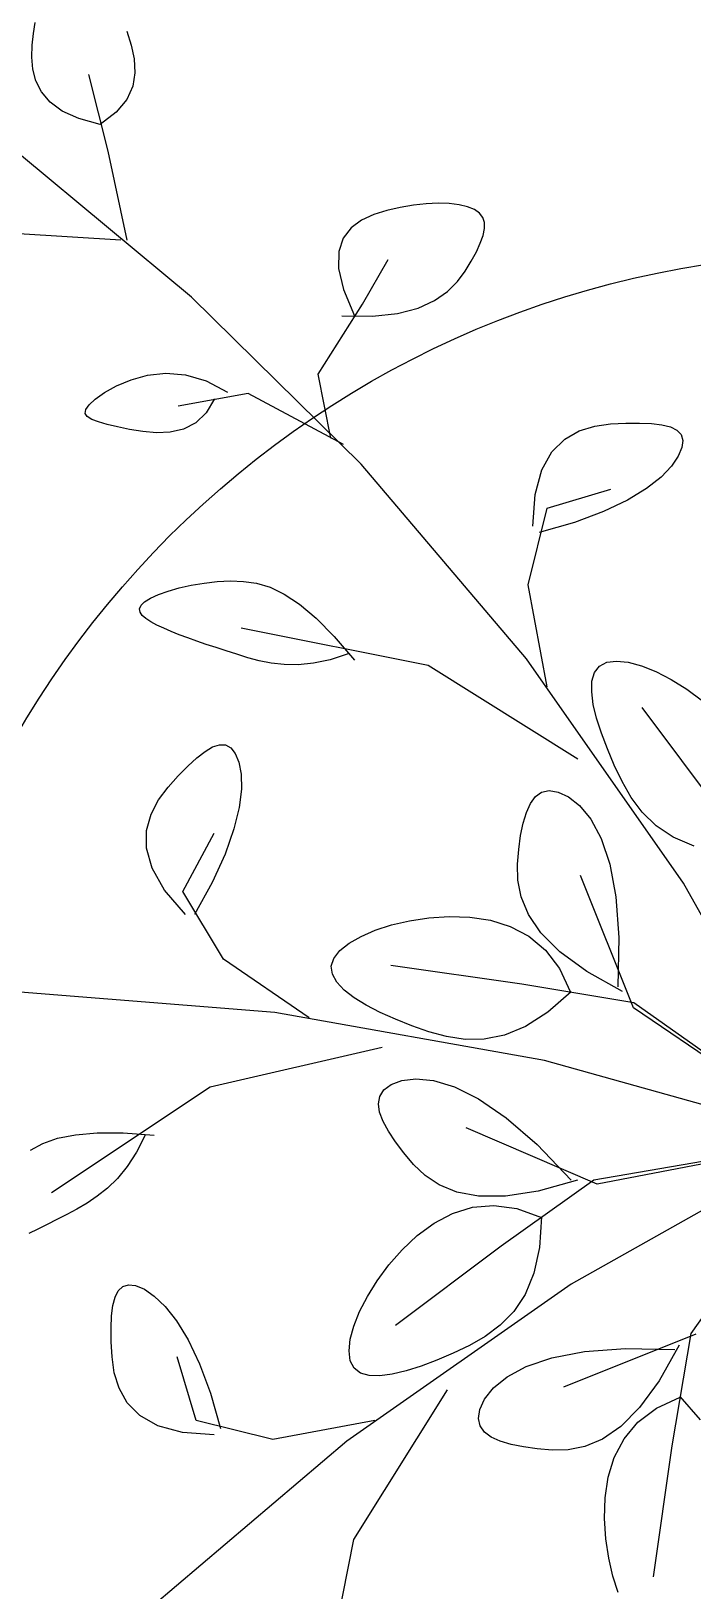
# Model space of a CAD drawing. Header units: centimetres. Extents: x -26724 to 60145, y -23645 to 6771.
# Drawn here: x -19250.96 to -19230.21, y -1555.7 to -1506.76 of the extents above; entities that cross this region are included whole.
import ezdxf

# ---------------------------------------------------------------- set-up
doc = ezdxf.new("R2010")
doc.units = ezdxf.units.CM
doc.linetypes.add('AUSGEZOGEN', pattern=[0])
doc.linetypes.add('PUNKT2_S9', pattern=[0.35, 0.15, -0.1, 0, -0.1])
for name, color, linetype, lineweight in [('4.KOTE', 88, 'Continuous', 15), ('Moebel', 252, 'PUNKT2_S9', 13), ('namjestaj', 150, 'Continuous', 5)]:
    doc.layers.add(name, color=color, linetype=linetype, lineweight=lineweight)
doc.styles.get("Standard").update_dxf_attribs({"font": 'calibri.ttf'})
doc.dimstyles.new('ja 1 50', dxfattribs={"dimtxt": 10, "dimasz": 5, "dimexe": 5, "dimexo": 5, "dimgap": 1, "dimtad": 1, "dimdec": 0, "dimtxsty": 'Standard', "dimblk": 'ARCHTICK', "dimcen": 2.5, "dimclrd": 256, "dimclrt": 7, "dimadec": 0, "dimazin": 0, "dimtfac": 1, "dimtdec": 0, "dimtix": 1, "dimtmove": 1, "dimatfit": 3, "dimldrblk": 'ARCHTICK', "dimfxl": 10, "dimfxlon": 1, "dimlwd": 0, "dimlwe": 9, "dimarcsym": 0})

# ---------------------------------------------------------------- blocks, each defined once
blk = doc.blocks.new('ggggt')
at = {"layer": 'Moebel', "color": 91, "linetype": 'AUSGEZOGEN', "lineweight": 18, "transparency": 33554687}
for p, q in [((1542.053, 2027.306, 13.5), (1542.112, 2027.658, 13.5)), ((1542.016, 2026.942, 13.5), (1542.053, 2027.306, 13.5)), ((1544.987, 2027.387, 13.5), (1545.125, 2026.948, 13.5)), ((1542.006, 2026.569, 13.5), (1542.016, 2026.942, 13.5)), ((1542.04, 2026.194, 13.5), (1542.006, 2026.569, 13.5)), ((1545.125, 2026.948, 13.5), (1545.22, 2026.511, 13.5)), ((1545.22, 2026.511, 13.5), (1545.245, 2026.078, 13.5)), ((1542.134, 2025.828, 13.5), (1542.04, 2026.194, 13.5)), ((1544.398, 2023.62, 13.5), (1543.799, 2026.023, 13.5)), ((1545.245, 2026.078, 13.5), (1545.177, 2025.654, 13.5)), ((1542.307, 2025.48, 13.5), (1542.134, 2025.828, 13.5)), ((1545.177, 2025.654, 13.5), (1544.988, 2025.24, 13.5)), ((1542.577, 2025.159, 13.5), (1542.307, 2025.48, 13.5)), ((1542.962, 2024.875, 13.5), (1542.577, 2025.159, 13.5)), ((1544.988, 2025.24, 13.5), (1544.654, 2024.84, 13.5)), ((1543.48, 2024.637, 13.5), (1542.962, 2024.875, 13.5)), ((1544.148, 2024.456, 13.5), (1543.48, 2024.637, 13.5)), ((1544.654, 2024.84, 13.5), (1544.148, 2024.456, 13.5)), ((1544.148, 2024.456, 13.5), (1544.148, 2024.456, 13.5)), ((1544.998, 2020.817, 13.5), (1544.398, 2023.62, 13.5)), ((1547.015, 2019.03, 13.5), (1541.684, 2023.465, 13.5)), ((1552.747, 2021.623, 13.5), (1552.362, 2021.447, 13.5)), ((1553.16, 2021.752, 13.5), (1552.747, 2021.623, 13.5)), ((1553.579, 2021.851, 13.5), (1553.16, 2021.752, 13.5)), ((1553.991, 2021.922, 13.5), (1553.579, 2021.851, 13.5)), ((1554.389, 2021.965, 13.5), (1553.991, 2021.922, 13.5)), ((1554.766, 2021.982, 13.5), (1554.389, 2021.965, 13.5)), ((1555.114, 2021.972, 13.5), (1554.766, 2021.982, 13.5)), ((1555.426, 2021.935, 13.5), (1555.114, 2021.972, 13.5)), ((1555.693, 2021.873, 13.5), (1555.426, 2021.935, 13.5)), ((1555.909, 2021.786, 13.5), (1555.693, 2021.873, 13.5)), ((1556.067, 2021.673, 13.5), (1555.909, 2021.786, 13.5)), ((1556.17, 2021.535, 13.5), (1556.067, 2021.673, 13.5)), ((1552.032, 2021.208, 13.5), (1551.784, 2020.889, 13.5)), ((1552.362, 2021.447, 13.5), (1552.032, 2021.208, 13.5)), ((1556.22, 2021.372, 13.5), (1556.17, 2021.535, 13.5)), ((1556.178, 2020.968, 13.5), (1556.221, 2021.183, 13.5)), ((1556.221, 2021.183, 13.5), (1556.22, 2021.372, 13.5)), ((1544.798, 2020.817, 13.5), (1541.6, 2021.017, 13.5)), ((1551.784, 2020.889, 13.5), (1551.644, 2020.47, 13.5)), ((1555.968, 2020.46, 13.5), (1556.092, 2020.727, 13.5)), ((1556.092, 2020.727, 13.5), (1556.178, 2020.968, 13.5)), ((1551.644, 2020.47, 13.5), (1551.64, 2019.936, 13.5)), ((1552.395, 2018.814, 13.5), (1553.194, 2020.216, 13.5)), ((1555.615, 2019.85, 13.5), (1555.809, 2020.167, 13.5)), ((1555.809, 2020.167, 13.5), (1555.968, 2020.46, 13.5)), ((1551.64, 2019.936, 13.5), (1551.798, 2019.268, 13.5)), ((1555.371, 2019.525, 13.5), (1555.615, 2019.85, 13.5)), ((1551.798, 2019.268, 13.5), (1552.144, 2018.448, 13.5)), ((1554.651, 2018.926, 13.5), (1555.056, 2019.211, 13.5)), ((1555.056, 2019.211, 13.5), (1555.371, 2019.525, 13.5)), ((1552.346, 2013.79, 13.5), (1547.015, 2019.03, 13.5)), ((1550.995, 2016.612, 13.5), (1552.395, 2018.814, 13.5)), ((1553.495, 2018.517, 13.5), (1554.137, 2018.688, 13.5)), ((1554.137, 2018.688, 13.5), (1554.651, 2018.926, 13.5)), ((1551.744, 2018.448, 13.5), (1552.704, 2018.431, 13.5)), ((1552.704, 2018.431, 13.5), (1553.495, 2018.517, 13.5)), ((1544.289, 2016.035, 13.5), (1544.667, 2016.249, 13.5)), ((1544.667, 2016.249, 13.5), (1545.122, 2016.441, 13.5)), ((1545.122, 2016.441, 13.5), (1545.641, 2016.581, 13.5)), ((1545.641, 2016.581, 13.5), (1546.214, 2016.641, 13.5)), ((1546.214, 2016.641, 13.5), (1546.83, 2016.591, 13.5)), ((1546.83, 2016.591, 13.5), (1547.478, 2016.402, 13.5)), ((1547.478, 2016.402, 13.5), (1548.146, 2016.045, 13.5)), ((1551.395, 2014.609, 13.5), (1550.995, 2016.612, 13.5)), ((1543.803, 2015.651, 13.5), (1543.998, 2015.828, 13.5)), ((1543.998, 2015.828, 13.5), (1544.289, 2016.035, 13.5)), ((1548.796, 2016.011, 13.5), (1546.597, 2015.61, 13.5)), ((1547.746, 2015.845, 13.5), (1547.482, 2015.396, 13.5)), ((1551.795, 2014.409, 13.5), (1548.796, 2016.011, 13.5)), ((1543.684, 2015.384, 13.5), (1543.7, 2015.505, 13.5)), ((1543.748, 2015.282, 13.5), (1543.684, 2015.384, 13.5)), ((1543.7, 2015.505, 13.5), (1543.803, 2015.651, 13.5)), ((1543.888, 2015.194, 13.5), (1543.748, 2015.282, 13.5)), ((1547.482, 2015.396, 13.5), (1547.151, 2015.085, 13.5)), ((1544.097, 2015.115, 13.5), (1543.888, 2015.194, 13.5)), ((1544.368, 2015.039, 13.5), (1544.097, 2015.115, 13.5)), ((1544.698, 2014.961, 13.5), (1544.368, 2015.039, 13.5)), ((1545.077, 2014.879, 13.5), (1544.698, 2014.961, 13.5)), ((1545.49, 2014.81, 13.5), (1545.077, 2014.879, 13.5)), ((1545.922, 2014.775, 13.5), (1545.49, 2014.81, 13.5)), ((1546.353, 2014.796, 13.5), (1545.922, 2014.775, 13.5)), ((1546.769, 2014.892, 13.5), (1546.353, 2014.796, 13.5)), ((1547.151, 2015.085, 13.5), (1546.769, 2014.892, 13.5)), ((1558.743, 2014.573, 13.5), (1559.2, 2014.83, 13.5)), ((1559.2, 2014.83, 13.5), (1559.688, 2014.98, 13.5)), ((1559.688, 2014.98, 13.5), (1560.182, 2015.052, 13.5)), ((1560.182, 2015.052, 13.5), (1560.657, 2015.077, 13.5)), ((1560.657, 2015.077, 13.5), (1561.089, 2015.081, 13.5)), ((1561.089, 2015.081, 13.5), (1561.472, 2015.065, 13.5)), ((1561.472, 2015.065, 13.5), (1561.798, 2015.025, 13.5)), ((1561.798, 2015.025, 13.5), (1562.065, 2014.956, 13.5)), ((1562.065, 2014.956, 13.5), (1562.265, 2014.855, 13.5)), ((1562.265, 2014.855, 13.5), (1562.395, 2014.716, 13.5)), ((1558.343, 2014.175, 13.5), (1558.743, 2014.573, 13.5)), ((1562.423, 2014.31, 13.5), (1562.309, 2014.036, 13.5)), ((1562.395, 2014.716, 13.5), (1562.449, 2014.536, 13.5)), ((1562.449, 2014.536, 13.5), (1562.423, 2014.31, 13.5)), ((1557.543, 2007.679, 13.5), (1552.346, 2013.79, 13.5)), ((1558.026, 2013.608, 13.5), (1558.343, 2014.175, 13.5)), ((1562.309, 2014.036, 13.5), (1562.095, 2013.724, 13.5)), ((1557.817, 2012.84, 13.5), (1558.026, 2013.608, 13.5)), ((1561.768, 2013.383, 13.5), (1561.313, 2013.025, 13.5)), ((1562.095, 2013.724, 13.5), (1561.768, 2013.383, 13.5)), ((1557.742, 2011.84, 13.5), (1557.817, 2012.84, 13.5)), ((1558.192, 2012.406, 13.5), (1560.191, 2013.007, 13.5)), ((1561.313, 2013.025, 13.5), (1560.717, 2012.661, 13.5)), ((1557.592, 2010.004, 13.5), (1558.192, 2012.406, 13.5)), ((1559.965, 2012.301, 13.5), (1559.045, 2011.957, 13.5)), ((1560.717, 2012.661, 13.5), (1559.965, 2012.301, 13.5)), ((1559.045, 2011.957, 13.5), (1557.942, 2011.64, 13.5)), ((1546.287, 2009.804, 13.5), (1546.634, 2009.902, 13.5)), ((1546.634, 2009.902, 13.5), (1547.014, 2009.987, 13.5)), ((1547.014, 2009.987, 13.5), (1547.417, 2010.055, 13.5)), ((1547.417, 2010.055, 13.5), (1547.831, 2010.101, 13.5)), ((1547.831, 2010.101, 13.5), (1548.246, 2010.121, 13.5)), ((1548.246, 2010.121, 13.5), (1548.656, 2010.109, 13.5)), ((1548.656, 2010.109, 13.5), (1549.066, 2010.049, 13.5)), ((1549.066, 2010.049, 13.5), (1549.488, 2009.923, 13.5)), ((1549.488, 2009.923, 13.5), (1549.933, 2009.71, 13.5)), ((1558.192, 2006.8, 13.5), (1557.592, 2010.004, 13.5)), ((1545.388, 2009.251, 13.5), (1545.434, 2009.359, 13.5)), ((1545.434, 2009.359, 13.5), (1545.547, 2009.47, 13.5)), ((1545.547, 2009.47, 13.5), (1545.733, 2009.584, 13.5)), ((1545.733, 2009.584, 13.5), (1545.983, 2009.696, 13.5)), ((1545.983, 2009.696, 13.5), (1546.287, 2009.804, 13.5)), ((1549.933, 2009.71, 13.5), (1550.41, 2009.394, 13.5)), ((1550.41, 2009.394, 13.5), (1550.931, 2008.955, 13.5)), ((1545.403, 2009.145, 13.5), (1545.388, 2009.251, 13.5)), ((1545.472, 2009.041, 13.5), (1545.403, 2009.145, 13.5)), ((1545.588, 2008.938, 13.5), (1545.472, 2009.041, 13.5)), ((1545.744, 2008.837, 13.5), (1545.588, 2008.938, 13.5)), ((1550.931, 2008.955, 13.5), (1551.505, 2008.375, 13.5)), ((1545.933, 2008.736, 13.5), (1545.744, 2008.837, 13.5)), ((1546.147, 2008.636, 13.5), (1545.933, 2008.736, 13.5)), ((1546.381, 2008.536, 13.5), (1546.147, 2008.636, 13.5)), ((1546.633, 2008.435, 13.5), (1546.381, 2008.536, 13.5)), ((1546.901, 2008.335, 13.5), (1546.633, 2008.435, 13.5)), ((1554.456, 2007.463, 13.5), (1548.584, 2008.639, 13.5)), ((1551.505, 2008.375, 13.5), (1552.144, 2007.635, 13.5)), ((1547.184, 2008.233, 13.5), (1546.901, 2008.335, 13.5)), ((1547.481, 2008.131, 13.5), (1547.184, 2008.233, 13.5)), ((1547.792, 2008.028, 13.5), (1547.481, 2008.131, 13.5)), ((1548.114, 2007.924, 13.5), (1547.792, 2008.028, 13.5)), ((1548.446, 2007.818, 13.5), (1548.114, 2007.924, 13.5)), ((1548.789, 2007.713, 13.5), (1548.446, 2007.818, 13.5)), ((1549.147, 2007.617, 13.5), (1548.789, 2007.713, 13.5)), ((1549.527, 2007.541, 13.5), (1549.147, 2007.617, 13.5)), ((1549.933, 2007.495, 13.5), (1549.527, 2007.541, 13.5)), ((1550.372, 2007.491, 13.5), (1549.933, 2007.495, 13.5)), ((1550.85, 2007.539, 13.5), (1550.372, 2007.491, 13.5)), ((1551.372, 2007.65, 13.5), (1550.85, 2007.539, 13.5)), ((1551.944, 2007.835, 13.5), (1551.372, 2007.65, 13.5)), ((1559.154, 2004.522, 13.5), (1554.456, 2007.463, 13.5)), ((1562.472, 2000.63, 13.5), (1557.543, 2007.679, 13.5)), ((1559.676, 2007.251, 13.5), (1559.83, 2007.45, 13.5)), ((1559.83, 2007.45, 13.5), (1560.064, 2007.568, 13.5)), ((1560.064, 2007.568, 13.5), (1560.371, 2007.606, 13.5)), ((1560.371, 2007.606, 13.5), (1560.739, 2007.567, 13.5)), ((1560.739, 2007.567, 13.5), (1561.155, 2007.456, 13.5)), ((1561.155, 2007.456, 13.5), (1561.608, 2007.275, 13.5)), ((1559.589, 2006.639, 13.5), (1559.598, 2006.977, 13.5)), ((1559.598, 2006.977, 13.5), (1559.676, 2007.251, 13.5)), ((1561.608, 2007.275, 13.5), (1562.086, 2007.029, 13.5)), ((1562.086, 2007.029, 13.5), (1562.578, 2006.722, 13.5)), ((1559.64, 2006.248, 13.5), (1559.589, 2006.639, 13.5)), ((1562.578, 2006.722, 13.5), (1563.071, 2006.357, 13.5)), ((1559.745, 2005.812, 13.5), (1559.64, 2006.248, 13.5)), ((1563.663, 2002.825, 13.5), (1561.172, 2006.148, 13.5)), ((1559.894, 2005.341, 13.5), (1559.745, 2005.812, 13.5)), ((1547.684, 2004.911, 13.5), (1547.898, 2004.981, 13.5)), ((1547.898, 2004.981, 13.5), (1548.088, 2004.974, 13.5)), ((1548.088, 2004.974, 13.5), (1548.253, 2004.885, 13.5)), ((1560.082, 2004.847, 13.5), (1559.894, 2005.341, 13.5)), ((1546.906, 2004.31, 13.5), (1547.188, 2004.568, 13.5)), ((1547.188, 2004.568, 13.5), (1547.447, 2004.771, 13.5)), ((1547.447, 2004.771, 13.5), (1547.684, 2004.911, 13.5)), ((1548.253, 2004.885, 13.5), (1548.394, 2004.707, 13.5)), ((1548.394, 2004.707, 13.5), (1548.507, 2004.433, 13.5)), ((1560.299, 2004.338, 13.5), (1560.082, 2004.847, 13.5)), ((1546.286, 2003.647, 13.5), (1546.603, 2004.001, 13.5)), ((1546.603, 2004.001, 13.5), (1546.906, 2004.31, 13.5)), ((1548.507, 2004.433, 13.5), (1548.577, 2004.06, 13.5)), ((1548.577, 2004.06, 13.5), (1548.587, 2003.588, 13.5)), ((1560.543, 2003.826, 13.5), (1560.299, 2004.338, 13.5)), ((1545.987, 2003.247, 13.5), (1546.286, 2003.647, 13.5)), ((1548.587, 2003.588, 13.5), (1548.518, 2003.013, 13.5)), ((1557.823, 2003.351, 13.5), (1558.018, 2003.488, 13.5)), ((1558.018, 2003.488, 13.5), (1558.254, 2003.539, 13.5)), ((1558.254, 2003.539, 13.5), (1558.535, 2003.495, 13.5)), ((1558.535, 2003.495, 13.5), (1558.86, 2003.347, 13.5)), ((1560.829, 2003.327, 13.5), (1560.543, 2003.826, 13.5)), ((1545.748, 2002.796, 13.5), (1545.987, 2003.247, 13.5)), ((1548.518, 2003.013, 13.5), (1548.354, 2002.334, 13.5)), ((1557.537, 2002.857, 13.5), (1557.664, 2003.138, 13.5)), ((1557.664, 2003.138, 13.5), (1557.823, 2003.351, 13.5)), ((1558.86, 2003.347, 13.5), (1559.211, 2003.071, 13.5)), ((1559.211, 2003.071, 13.5), (1559.56, 2002.643, 13.5)), ((1561.179, 2002.858, 13.5), (1560.829, 2003.327, 13.5)), ((1545.607, 2002.291, 13.5), (1545.748, 2002.796, 13.5)), ((1557.358, 2002.126, 13.5), (1557.436, 2002.517, 13.5)), ((1557.436, 2002.517, 13.5), (1557.537, 2002.857, 13.5)), ((1559.56, 2002.643, 13.5), (1559.884, 2002.04, 13.5)), ((1561.612, 2002.435, 13.5), (1561.179, 2002.858, 13.5)), ((1545.605, 2001.727, 13.5), (1545.607, 2002.291, 13.5)), ((1546.749, 2000.369, 13.5), (1547.737, 2002.208, 13.5)), ((1548.354, 2002.334, 13.5), (1548.077, 2001.549, 13.5)), ((1557.298, 2001.693, 13.5), (1557.358, 2002.126, 13.5)), ((1559.884, 2002.04, 13.5), (1560.157, 2001.235, 13.5)), ((1562.149, 2002.077, 13.5), (1561.612, 2002.435, 13.5)), ((1562.81, 2001.8, 13.5), (1562.149, 2002.077, 13.5)), ((1545.782, 2001.102, 13.5), (1545.605, 2001.727, 13.5)), ((1548.077, 2001.549, 13.5), (1547.67, 2000.655, 13.5)), ((1557.259, 2001.226, 13.5), (1557.298, 2001.693, 13.5)), ((1546.177, 2000.411, 13.5), (1545.782, 2001.102, 13.5)), ((1557.27, 2000.728, 13.5), (1557.259, 2001.226, 13.5)), ((1560.157, 2001.235, 13.5), (1560.353, 2000.206, 13.5)), ((1547.67, 2000.655, 13.5), (1547.114, 1999.65, 13.5)), ((1557.372, 2000.202, 13.5), (1557.27, 2000.728, 13.5)), ((1560.899, 1996.714, 13.5), (1559.233, 2000.871, 13.5)), ((1567, 1992.575, 13.5), (1562.472, 2000.63, 13.5)), ((1546.831, 1999.65, 13.5), (1546.177, 2000.411, 13.5)), ((1548.024, 1998.246, 13.5), (1546.749, 2000.369, 13.5)), ((1557.601, 1999.65, 13.5), (1557.372, 2000.202, 13.5)), ((1560.353, 2000.206, 13.5), (1560.447, 1998.928, 13.5)), ((1554.476, 1999.541, 13.5), (1555.114, 1999.585, 13.5)), ((1555.114, 1999.585, 13.5), (1555.764, 1999.566, 13.5)), ((1555.764, 1999.566, 13.5), (1556.41, 1999.468, 13.5)), ((1557.995, 1999.075, 13.5), (1557.601, 1999.65, 13.5)), ((1552.344, 1998.964, 13.5), (1552.792, 1999.156, 13.5)), ((1552.792, 1999.156, 13.5), (1553.304, 1999.321, 13.5)), ((1553.304, 1999.321, 13.5), (1553.869, 1999.451, 13.5)), ((1553.869, 1999.451, 13.5), (1554.476, 1999.541, 13.5)), ((1556.41, 1999.468, 13.5), (1557.032, 1999.275, 13.5)), ((1557.032, 1999.275, 13.5), (1557.613, 1998.969, 13.5)), ((1558.594, 1998.479, 13.5), (1557.995, 1999.075, 13.5)), ((1551.684, 1998.516, 13.5), (1551.971, 1998.748, 13.5)), ((1551.971, 1998.748, 13.5), (1552.344, 1998.964, 13.5)), ((1557.613, 1998.969, 13.5), (1558.134, 1998.533, 13.5)), ((1560.447, 1998.928, 13.5), (1560.414, 1997.375, 13.5)), ((1550.713, 1996.405, 13.5), (1548.024, 1998.246, 13.5)), ((1551.411, 1998.023, 13.5), (1551.494, 1998.272, 13.5)), ((1551.494, 1998.272, 13.5), (1551.684, 1998.516, 13.5)), ((1558.134, 1998.533, 13.5), (1558.578, 1997.951, 13.5)), ((1559.435, 1997.864, 13.5), (1558.594, 1998.479, 13.5)), ((1551.444, 1997.773, 13.5), (1551.411, 1998.023, 13.5)), ((1551.582, 1997.524, 13.5), (1551.444, 1997.773, 13.5)), ((1557.392, 1997.463, 13.5), (1553.282, 1998.051, 13.5)), ((1558.578, 1997.951, 13.5), (1558.926, 1997.207, 13.5)), ((1560.556, 1997.233, 13.5), (1559.435, 1997.864, 13.5)), ((1549.633, 1996.568, 13.5), (1541.636, 1997.214, 13.5)), ((1551.814, 1997.279, 13.5), (1551.582, 1997.524, 13.5)), ((1552.128, 1997.038, 13.5), (1551.814, 1997.279, 13.5)), ((1560.916, 1996.875, 13.5), (1557.392, 1997.463, 13.5)), ((1558.941, 1997.222, 13.5), (1558.21, 1996.579, 13.5)), ((1552.51, 1996.804, 13.5), (1552.128, 1997.038, 13.5)), ((1552.948, 1996.577, 13.5), (1552.51, 1996.804, 13.5)), ((1567, 1992.575, 13.5), (1560.899, 1996.714, 13.5)), ((1567, 1992.575, 13.5), (1560.916, 1996.875, 13.5)), ((1558.103, 1995.069, 13.5), (1549.633, 1996.568, 13.5)), ((1553.43, 1996.36, 13.5), (1552.948, 1996.577, 13.5)), ((1553.943, 1996.154, 13.5), (1553.43, 1996.36, 13.5)), ((1554.478, 1995.964, 13.5), (1553.943, 1996.154, 13.5)), ((1557.514, 1996.135, 13.5), (1556.85, 1995.863, 13.5)), ((1558.21, 1996.579, 13.5), (1557.514, 1996.135, 13.5)), ((1555.034, 1995.814, 13.5), (1554.478, 1995.964, 13.5)), ((1555.613, 1995.729, 13.5), (1555.034, 1995.814, 13.5)), ((1556.217, 1995.737, 13.5), (1555.613, 1995.729, 13.5)), ((1556.85, 1995.863, 13.5), (1556.217, 1995.737, 13.5)), ((1553.004, 1995.474, 13.5), (1547.603, 1994.232, 13.5)), ((1567, 1992.575, 13.5), (1558.103, 1995.069, 13.5)), ((1547.603, 1994.232, 13.5), (1542.619, 1990.912, 13.5)), ((1553.063, 1994.142, 13.5), (1553.292, 1994.311, 13.5)), ((1553.292, 1994.311, 13.5), (1553.627, 1994.436, 13.5)), ((1553.627, 1994.436, 13.5), (1554.07, 1994.489, 13.5)), ((1554.07, 1994.489, 13.5), (1554.62, 1994.434, 13.5)), ((1554.62, 1994.434, 13.5), (1555.276, 1994.236, 13.5)), ((1555.276, 1994.236, 13.5), (1556.037, 1993.86, 13.5)), ((1552.891, 1993.705, 13.5), (1552.932, 1993.94, 13.5)), ((1552.929, 1993.442, 13.5), (1552.891, 1993.705, 13.5)), ((1552.932, 1993.94, 13.5), (1553.063, 1994.142, 13.5)), ((1556.037, 1993.86, 13.5), (1556.903, 1993.27, 13.5)), ((1553.038, 1993.153, 13.5), (1552.929, 1993.442, 13.5)), ((1556.903, 1993.27, 13.5), (1557.874, 1992.433, 13.5)), ((1542.815, 1992.623, 13.5), (1543.376, 1992.737, 13.5)), ((1543.376, 1992.737, 13.5), (1544.055, 1992.794, 13.5)), ((1544.055, 1992.794, 13.5), (1544.871, 1992.79, 13.5)), ((1544.871, 1992.79, 13.5), (1545.846, 1992.719, 13.5)), ((1545.563, 1992.719, 13.5), (1545.289, 1992.184, 13.5)), ((1553.207, 1992.842, 13.5), (1553.038, 1993.153, 13.5)), ((1553.429, 1992.51, 13.5), (1553.207, 1992.842, 13.5)), ((1559.759, 1991.188, 13.5), (1555.642, 1992.949, 13.5)), ((1541.962, 1992.25, 13.5), (1542.351, 1992.459, 13.5)), ((1542.351, 1992.459, 13.5), (1542.815, 1992.623, 13.5)), ((1553.692, 1992.162, 13.5), (1553.429, 1992.51, 13.5)), ((1557.874, 1992.433, 13.5), (1558.949, 1991.312, 13.5)), ((1567, 1992.575, 13.5), (1558.945, 1988.047, 13.5)), ((1567, 1992.575, 13.5), (1559.657, 1991.313, 13.5)), ((1567, 1992.575, 13.5), (1559.759, 1991.188, 13.5)), ((1567, 1992.575, 13.5), (1562.7, 1986.49, 13.5)), ((1544.999, 1991.736, 13.5), (1544.695, 1991.364, 13.5)), ((1545.289, 1992.184, 13.5), (1544.999, 1991.736, 13.5)), ((1553.995, 1991.803, 13.5), (1553.692, 1992.162, 13.5)), ((1554.355, 1991.46, 13.5), (1553.995, 1991.803, 13.5)), ((1544.695, 1991.364, 13.5), (1544.381, 1991.056, 13.5)), ((1554.799, 1991.159, 13.5), (1554.355, 1991.46, 13.5)), ((1559.657, 1991.313, 13.5), (1556.75, 1989.237, 13.5)), ((1559.149, 1991.312, 13.5), (1557.911, 1990.965, 13.5)), ((1544.062, 1990.801, 13.5), (1543.74, 1990.587, 13.5)), ((1544.381, 1991.056, 13.5), (1544.062, 1990.801, 13.5)), ((1555.351, 1990.931, 13.5), (1554.799, 1991.159, 13.5)), ((1556.037, 1990.803, 13.5), (1555.351, 1990.931, 13.5)), ((1556.882, 1990.805, 13.5), (1556.037, 1990.803, 13.5)), ((1557.911, 1990.965, 13.5), (1556.882, 1990.805, 13.5)), ((1543.419, 1990.402, 13.5), (1543.102, 1990.234, 13.5)), ((1543.74, 1990.587, 13.5), (1543.419, 1990.402, 13.5)), ((1554.637, 1989.96, 13.5), (1555.214, 1990.263, 13.5)), ((1555.214, 1990.263, 13.5), (1555.841, 1990.458, 13.5)), ((1555.841, 1990.458, 13.5), (1556.518, 1990.518, 13.5)), ((1556.518, 1990.518, 13.5), (1557.243, 1990.421, 13.5)), ((1557.243, 1990.421, 13.5), (1558.015, 1990.141, 13.5)), ((1542.198, 1989.773, 13.5), (1541.916, 1989.635, 13.5)), ((1542.49, 1989.919, 13.5), (1542.198, 1989.773, 13.5)), ((1542.792, 1990.073, 13.5), (1542.49, 1989.919, 13.5)), ((1543.102, 1990.234, 13.5), (1542.792, 1990.073, 13.5)), ((1554.112, 1989.573, 13.5), (1554.637, 1989.96, 13.5)), ((1558.015, 1990.162, 13.5), (1557.953, 1989.19, 13.5)), ((1553.638, 1989.126, 13.5), (1554.112, 1989.573, 13.5)), ((1553.218, 1988.645, 13.5), (1553.638, 1989.126, 13.5)), ((1556.75, 1989.237, 13.5), (1553.427, 1986.747, 13.5)), ((1557.953, 1989.19, 13.5), (1557.775, 1988.384, 13.5)), ((1552.853, 1988.152, 13.5), (1553.218, 1988.645, 13.5)), ((1557.775, 1988.384, 13.5), (1557.498, 1987.723, 13.5)), ((1544.619, 1987.639, 13.5), (1544.72, 1987.839, 13.5)), ((1544.72, 1987.839, 13.5), (1544.859, 1987.969, 13.5)), ((1544.859, 1987.969, 13.5), (1545.039, 1988.023, 13.5)), ((1545.039, 1988.023, 13.5), (1545.265, 1987.997, 13.5)), ((1545.265, 1987.997, 13.5), (1545.539, 1987.883, 13.5)), ((1545.539, 1987.883, 13.5), (1545.851, 1987.669, 13.5)), ((1558.945, 1988.047, 13.5), (1551.896, 1983.117, 13.5)), ((1552.546, 1987.66, 13.5), (1552.853, 1988.152, 13.5)), ((1544.51, 1987.046, 13.5), (1544.55, 1987.372, 13.5)), ((1544.55, 1987.372, 13.5), (1544.619, 1987.639, 13.5)), ((1545.851, 1987.669, 13.5), (1546.192, 1987.342, 13.5)), ((1546.192, 1987.342, 13.5), (1546.55, 1986.887, 13.5)), ((1552.3, 1987.182, 13.5), (1552.546, 1987.66, 13.5)), ((1557.498, 1987.723, 13.5), (1557.14, 1987.186, 13.5)), ((1544.494, 1986.664, 13.5), (1544.51, 1987.046, 13.5)), ((1546.55, 1986.887, 13.5), (1546.915, 1986.291, 13.5)), ((1552.119, 1986.729, 13.5), (1552.3, 1987.182, 13.5)), ((1557.14, 1987.186, 13.5), (1556.717, 1986.753, 13.5)), ((1544.498, 1986.231, 13.5), (1544.494, 1986.664, 13.5)), ((1552.008, 1986.313, 13.5), (1552.119, 1986.729, 13.5)), ((1556.248, 1986.403, 13.5), (1555.749, 1986.117, 13.5)), ((1556.717, 1986.753, 13.5), (1556.248, 1986.403, 13.5)), ((1562.861, 1986.473, 13.5), (1558.704, 1984.808, 13.5)), ((1562.7, 1986.49, 13.5), (1562.112, 1982.966, 13.5)), ((1544.523, 1985.757, 13.5), (1544.498, 1986.231, 13.5)), ((1546.915, 1986.291, 13.5), (1547.274, 1985.539, 13.5)), ((1551.969, 1985.945, 13.5), (1552.008, 1986.313, 13.5)), ((1552.007, 1985.639, 13.5), (1551.969, 1985.945, 13.5)), ((1555.237, 1985.873, 13.5), (1554.728, 1985.656, 13.5)), ((1555.749, 1986.117, 13.5), (1555.237, 1985.873, 13.5)), ((1558.34, 1985.731, 13.5), (1559.369, 1985.927, 13.5)), ((1559.369, 1985.927, 13.5), (1560.647, 1986.021, 13.5)), ((1560.647, 1986.021, 13.5), (1562.2, 1985.988, 13.5)), ((1562.342, 1986.13, 13.5), (1561.711, 1985.009, 13.5)), ((1544.595, 1985.262, 13.5), (1544.523, 1985.757, 13.5)), ((1547.169, 1983.766, 13.5), (1546.568, 1985.765, 13.5)), ((1547.274, 1985.539, 13.5), (1547.618, 1984.619, 13.5)), ((1552.125, 1985.404, 13.5), (1552.007, 1985.639, 13.5)), ((1552.324, 1985.25, 13.5), (1552.125, 1985.404, 13.5)), ((1554.234, 1985.468, 13.5), (1553.763, 1985.319, 13.5)), ((1554.728, 1985.656, 13.5), (1554.234, 1985.468, 13.5)), ((1556.932, 1985.135, 13.5), (1557.535, 1985.458, 13.5)), ((1557.535, 1985.458, 13.5), (1558.34, 1985.731, 13.5)), ((1544.745, 1984.774, 13.5), (1544.595, 1985.262, 13.5)), ((1552.598, 1985.172, 13.5), (1552.324, 1985.25, 13.5)), ((1552.936, 1985.163, 13.5), (1552.598, 1985.172, 13.5)), ((1553.327, 1985.214, 13.5), (1552.936, 1985.163, 13.5)), ((1553.763, 1985.319, 13.5), (1553.327, 1985.214, 13.5)), ((1556.504, 1984.785, 13.5), (1556.932, 1985.135, 13.5)), ((1561.711, 1985.009, 13.5), (1561.096, 1984.168, 13.5)), ((1545.003, 1984.317, 13.5), (1544.745, 1984.774, 13.5)), ((1547.618, 1984.619, 13.5), (1547.935, 1983.516, 13.5)), ((1555.053, 1984.728, 13.5), (1552.112, 1980.03, 13.5)), ((1556.08, 1984.109, 13.5), (1556.228, 1984.435, 13.5)), ((1556.228, 1984.435, 13.5), (1556.504, 1984.785, 13.5)), ((1561.624, 1984.152, 13.5), (1562.368, 1984.5, 13.5)), ((1562.353, 1984.515, 13.5), (1562.996, 1983.784, 13.5)), ((1545.4, 1983.918, 13.5), (1545.003, 1984.317, 13.5)), ((1545.967, 1983.6, 13.5), (1545.4, 1983.918, 13.5)), ((1556.036, 1983.828, 13.5), (1556.08, 1984.109, 13.5)), ((1561.096, 1984.168, 13.5), (1560.5, 1983.57, 13.5)), ((1561.042, 1983.708, 13.5), (1561.624, 1984.152, 13.5)), ((1546.735, 1983.391, 13.5), (1545.967, 1983.6, 13.5)), ((1549.572, 1983.166, 13.5), (1547.169, 1983.766, 13.5)), ((1552.775, 1983.766, 13.5), (1549.572, 1983.166, 13.5)), ((1556.087, 1983.592, 13.5), (1556.036, 1983.828, 13.5)), ((1556.224, 1983.397, 13.5), (1556.087, 1983.592, 13.5)), ((1560.5, 1983.57, 13.5), (1559.925, 1983.175, 13.5)), ((1560.606, 1983.187, 13.5), (1561.042, 1983.708, 13.5)), ((1551.896, 1983.117, 13.5), (1545.785, 1977.92, 13.5)), ((1547.735, 1983.316, 13.5), (1546.735, 1983.391, 13.5)), ((1556.437, 1983.238, 13.5), (1556.224, 1983.397, 13.5)), ((1556.718, 1983.111, 13.5), (1556.437, 1983.238, 13.5)), ((1557.058, 1983.01, 13.5), (1556.718, 1983.111, 13.5)), ((1557.449, 1982.932, 13.5), (1557.058, 1983.01, 13.5)), ((1557.882, 1982.872, 13.5), (1557.449, 1982.932, 13.5)), ((1559.373, 1982.946, 13.5), (1558.847, 1982.844, 13.5)), ((1559.925, 1983.175, 13.5), (1559.373, 1982.946, 13.5)), ((1560.3, 1982.606, 13.5), (1560.606, 1983.187, 13.5)), ((1562.112, 1982.966, 13.5), (1561.524, 1978.856, 13.5)), ((1558.349, 1982.833, 13.5), (1557.882, 1982.872, 13.5)), ((1558.847, 1982.844, 13.5), (1558.349, 1982.833, 13.5)), ((1560.107, 1981.984, 13.5), (1560.3, 1982.606, 13.5)), ((1560.009, 1981.338, 13.5), (1560.107, 1981.984, 13.5)), ((1559.99, 1980.688, 13.5), (1560.009, 1981.338, 13.5)), ((1560.034, 1980.051, 13.5), (1559.99, 1980.688, 13.5)), ((1552.112, 1980.03, 13.5), (1550.936, 1974.158, 13.5)), ((1560.124, 1979.443, 13.5), (1560.034, 1980.051, 13.5)), ((1560.254, 1978.878, 13.5), (1560.124, 1979.443, 13.5)), ((1560.419, 1978.366, 13.5), (1560.254, 1978.878, 13.5))]:
    blk.add_line(p, q, dxfattribs=at)
blk.add_circle((1567.746, 1990.122, 13.5), 30.281, dxfattribs=at)
blk = doc.blocks.new('_ArchTick')
at = {"color": 0, "linetype": 'ByBlock', "const_width": 0.15}
blk.add_lwpolyline([(-0.5, -0.5), (0.5, 0.5)], dxfattribs=at)
blk = doc.blocks.new('*D2627')
at = {"layer": '4.KOTE', "color": 0, "lineweight": 9, "transparency": 16777216}
for p, q in [((-19300.063, -1416.455), (-19300.063, -1401.522)), ((-19150.064, -1416.455), (-19150.064, -1401.522))]:
    blk.add_line(p, q, dxfattribs=at)
at = {"layer": '4.KOTE', "lineweight": 0, "transparency": 16777216}
blk.add_line((-19300.063, -1406.522), (-19150.064, -1406.522), dxfattribs=at)
at = {"layer": 'Defpoints', "color": 0, "transparency": 16777216}
for p in [(-19150.064, -1406.522), (-19150.064, -1543.722, 13.5), (-19300.063, -1544.329, 13.5)]:
    blk.add_point(p, dxfattribs=at)
at = {"layer": '4.KOTE', "lineweight": 0, "transparency": 16777216, "xscale": 5, "yscale": 5, "zscale": 5, "rotation": 180}
blk.add_blockref('_ArchTick', (-19300.063, -1406.522), dxfattribs=at)
at = {"layer": '4.KOTE', "lineweight": 0, "transparency": 16777216, "xscale": 5, "yscale": 5, "zscale": 5}
blk.add_blockref('_ArchTick', (-19150.064, -1406.522), dxfattribs=at)
at = {"layer": '4.KOTE', "color": 7, "transparency": 16777216, "insert": (-19225.064, -1400.399), "char_height": 10, "attachment_point": 5}
blk.add_mtext('150', dxfattribs=at)

msp = doc.modelspace()

# ---------------------------------------------------------------- linework, layer by layer
at = {"layer": 'namjestaj', "transparency": 33554687}
msp.add_circle((-19225.064, -1544.025, 13.5), 75, dxfattribs=at)

# ---------------------------------------------------------------- block references
msp.add_blockref('ggggt', (-20792.947, -3534.148))

# ---------------------------------------------------------------- dimensions: what is measured, and where the dimension line sits
at = {"layer": '4.KOTE'}
dim = msp.add_linear_dim(base=(-19150.064, -1406.522), p1=(-19300.063, -1544.329, 13.5), p2=(-19150.064, -1543.722, 13.5), dimstyle='ja 1 50', dxfattribs=at)
dim.commit()
dim.dimension.update_dxf_attribs({"geometry": '*D2627', "text_midpoint": (-19225.064, -1400.399)})

doc.saveas('drawing.dxf')
